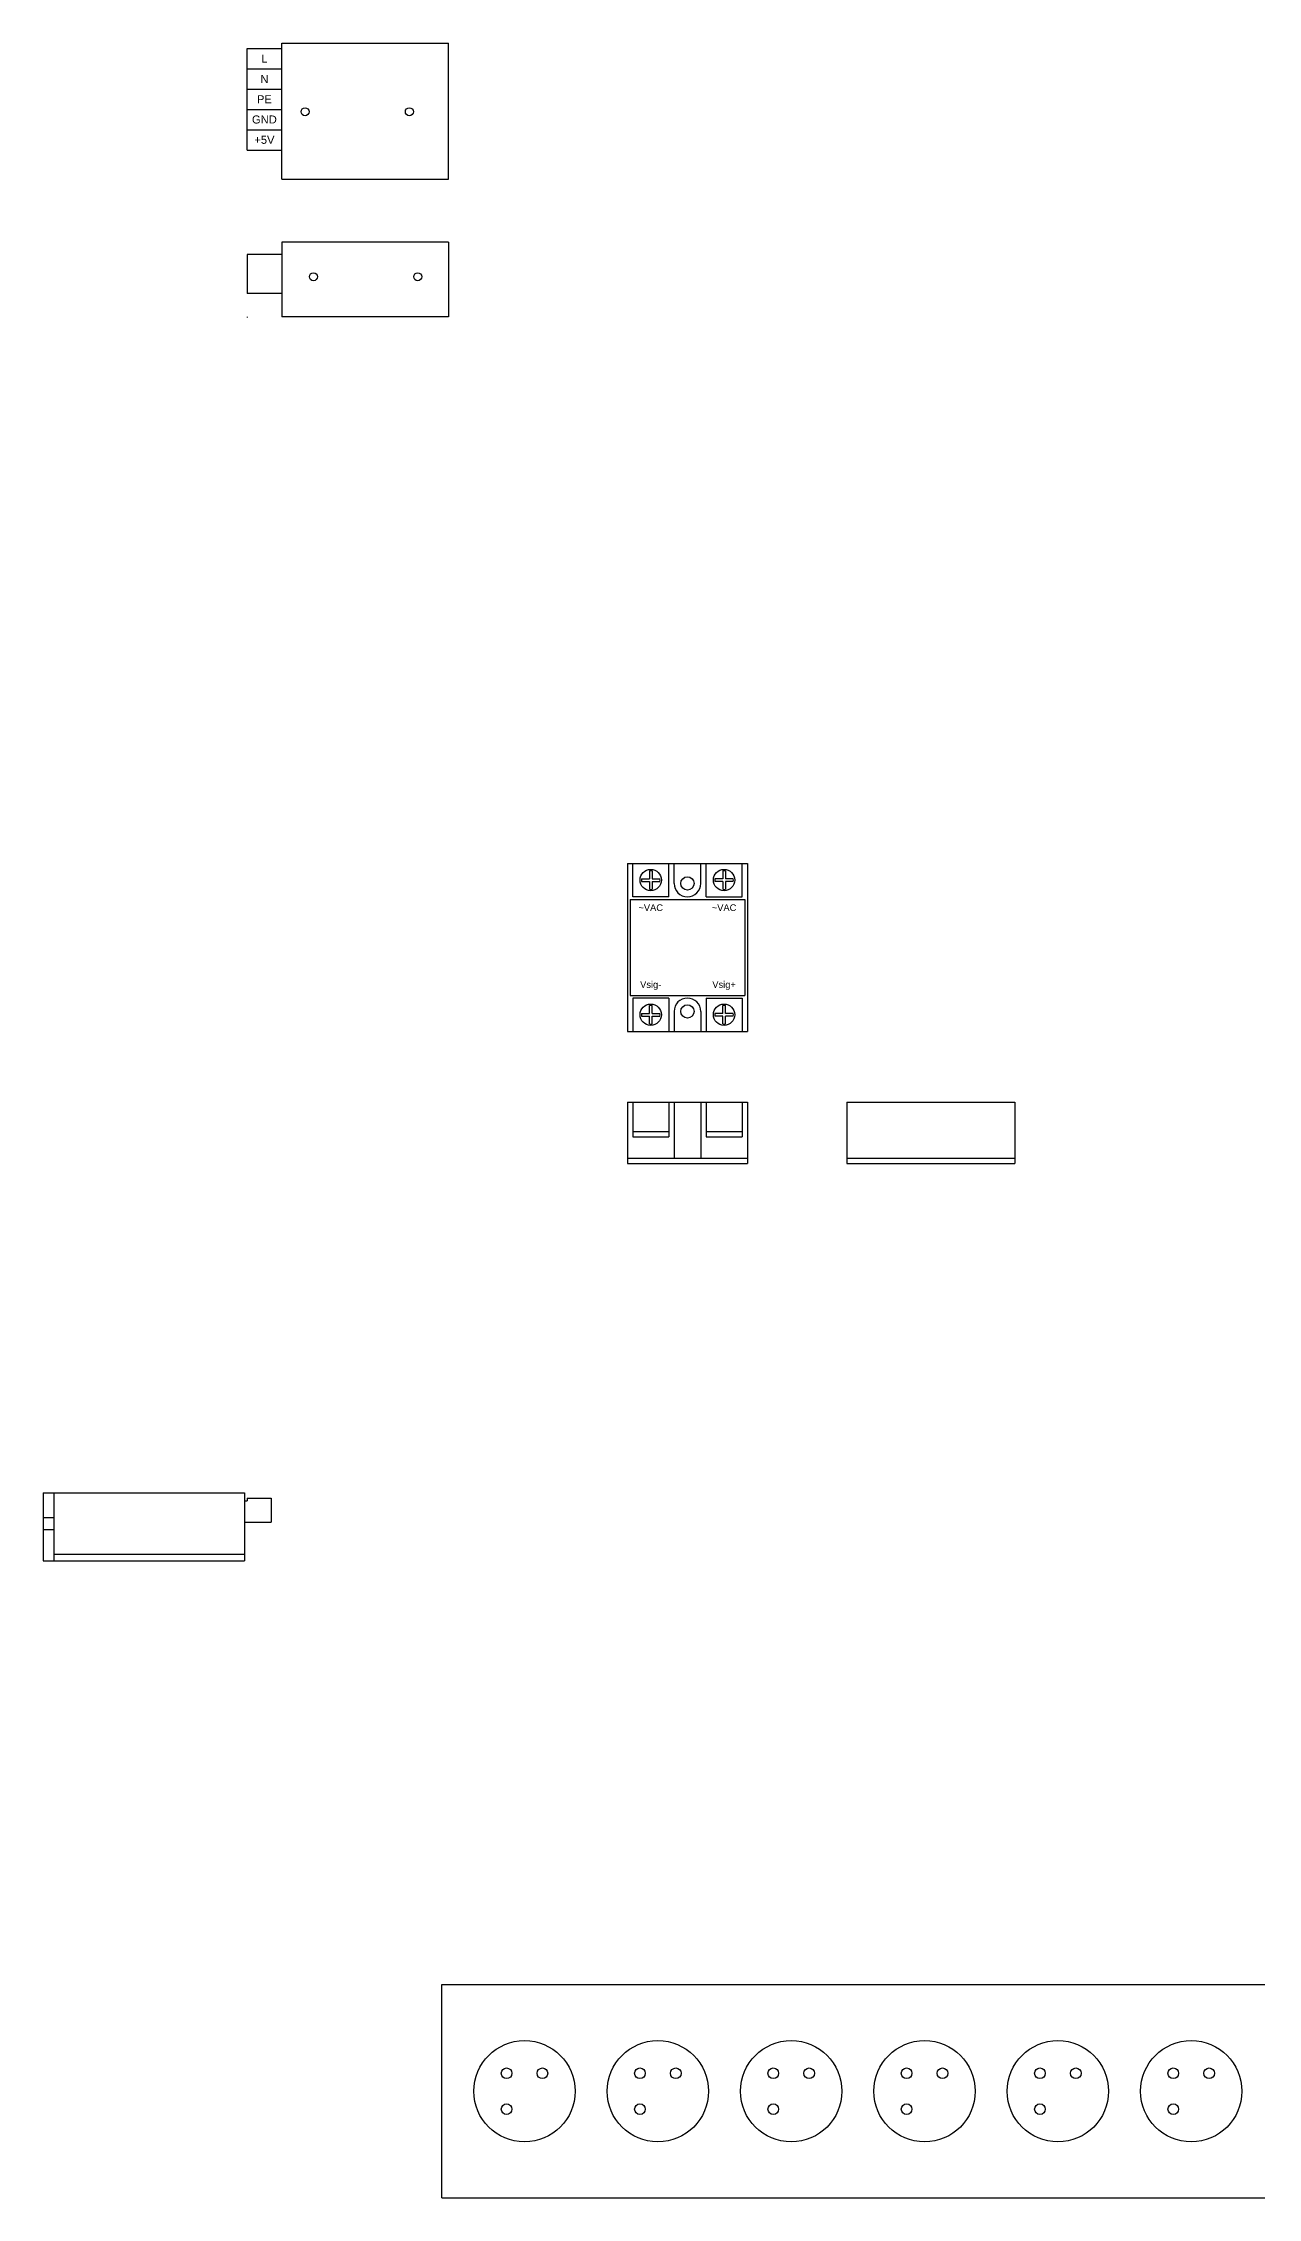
# Model space of a CAD drawing. Header units: millimetres. Extents: x 568 to 6362, y 128 to 2487.
# Drawn here: x 4899 to 5354, y 1533 to 2341 of the extents above; entities that cross this region are included whole.
import ezdxf

# ---------------------------------------------------------------- set-up
doc = ezdxf.new("R2010")
doc.units = ezdxf.units.MM

msp = doc.modelspace()

# ---------------------------------------------------------------- linework, layer by layer
at = {"color": 103}
for p, q in [((4975.049, 2301.347), (4975.049, 2339.447)), ((4975.049, 2339.447), (4988.049, 2339.447)), ((4988.049, 2290.447), (4988.049, 2341.447)), ((4988.049, 2341.447), (5050.549, 2341.447)), ((5050.549, 2290.447), (5050.549, 2341.447)), ((4975.049, 2331.827), (4988.049, 2331.827)), ((4975.049, 2324.207), (4988.049, 2324.207)), ((4975.049, 2316.587), (4988.049, 2316.587)), ((4975.049, 2308.967), (4988.049, 2308.967)), ((4975.049, 2301.347), (4988.049, 2301.347)), ((4988.049, 2290.447), (5050.549, 2290.447)), ((4988.049, 2266.747), (4988.049, 2238.747)), ((5050.549, 2266.747), (4988.049, 2266.747)), ((5050.549, 2266.747), (5050.549, 2238.747)), ((4975.049, 2262.188), (4975.049, 2247.576)), ((4988.049, 2262.188), (4975.049, 2262.188)), ((4988.049, 2247.576), (4975.049, 2247.576)), ((4975.049, 2238.747), (4975.049, 2238.547)), ((5050.549, 2238.747), (4988.049, 2238.747))]:
    msp.add_line(p, q, dxfattribs=at)
at = {"color": 30}
for p, q in [((5117.662, 2033.863), (5162.662, 2033.863)), ((5117.662, 2033.863), (5117.662, 1970.863)), ((5119.662, 2021.363), (5119.662, 2033.863)), ((5122.948, 2028.113), (5125.912, 2028.113)), ((5125.912, 2031.077), (5125.912, 2028.113)), ((5126.912, 2031.077), (5126.912, 2028.113)), ((5126.912, 2028.113), (5129.877, 2028.113)), ((5133.162, 2021.363), (5133.162, 2033.863)), ((5135.162, 2026.363), (5135.162, 2033.863)), ((5145.162, 2026.363), (5145.162, 2033.863)), ((5147.162, 2021.363), (5147.162, 2033.863)), ((5153.412, 2028.113), (5150.448, 2028.113)), ((5153.412, 2031.077), (5153.412, 2028.113)), ((5154.412, 2031.077), (5154.412, 2028.113)), ((5157.377, 2028.113), (5154.412, 2028.113)), ((5160.662, 2021.363), (5160.662, 2033.863)), ((5162.662, 2033.863), (5162.662, 1970.863)), ((5118.662, 2020.363), (5118.662, 1984.363)), ((5118.662, 2020.363), (5161.662, 2020.363)), ((5133.162, 2021.363), (5119.662, 2021.363)), ((5122.948, 2027.113), (5125.912, 2027.113)), ((5125.912, 2027.113), (5125.912, 2024.149)), ((5126.912, 2027.113), (5126.912, 2024.149)), ((5126.912, 2027.113), (5129.877, 2027.113)), ((5147.162, 2021.363), (5160.662, 2021.363)), ((5153.412, 2027.113), (5150.448, 2027.113)), ((5153.412, 2027.113), (5153.412, 2024.149)), ((5157.377, 2027.113), (5154.412, 2027.113)), ((5154.412, 2027.113), (5154.412, 2024.149)), ((5161.662, 2020.363), (5161.662, 1984.363)), ((5118.662, 1984.363), (5161.662, 1984.363)), ((5119.662, 1983.363), (5119.662, 1970.863)), ((5133.162, 1983.363), (5119.662, 1983.363)), ((5125.912, 1977.613), (5125.912, 1980.577)), ((5126.912, 1977.613), (5126.912, 1980.577)), ((5133.162, 1983.363), (5133.162, 1970.863)), ((5147.162, 1983.363), (5147.162, 1970.863)), ((5147.162, 1983.363), (5160.662, 1983.363)), ((5153.412, 1977.613), (5153.412, 1980.577)), ((5154.412, 1977.613), (5154.412, 1980.577)), ((5160.662, 1983.363), (5160.662, 1970.863)), ((5122.948, 1977.613), (5125.912, 1977.613)), ((5122.948, 1976.613), (5125.912, 1976.613)), ((5125.912, 1973.649), (5125.912, 1976.613)), ((5126.912, 1977.613), (5129.877, 1977.613)), ((5126.912, 1973.649), (5126.912, 1976.613)), ((5126.912, 1976.613), (5129.877, 1976.613)), ((5135.162, 1978.363), (5135.162, 1970.863)), ((5145.162, 1978.363), (5145.162, 1970.863)), ((5153.412, 1977.613), (5150.448, 1977.613)), ((5153.412, 1976.613), (5150.448, 1976.613)), ((5153.412, 1973.649), (5153.412, 1976.613)), ((5157.377, 1977.613), (5154.412, 1977.613)), ((5154.412, 1973.649), (5154.412, 1976.613)), ((5157.377, 1976.613), (5154.412, 1976.613)), ((5117.662, 1970.863), (5162.662, 1970.863)), ((5117.662, 1944.392), (5117.662, 1921.392)), ((5117.662, 1944.392), (5162.662, 1944.392)), ((5119.662, 1944.392), (5119.662, 1931.392)), ((5133.162, 1944.392), (5133.162, 1931.392)), ((5135.162, 1944.392), (5135.162, 1923.392)), ((5145.162, 1944.392), (5145.162, 1923.392)), ((5147.162, 1944.392), (5147.162, 1931.392)), ((5160.662, 1944.392), (5160.662, 1931.392)), ((5162.662, 1944.392), (5162.662, 1921.392)), ((5199.937, 1944.392), (5262.937, 1944.392)), ((5199.937, 1944.392), (5199.937, 1921.392)), ((5262.937, 1944.392), (5262.937, 1921.392)), ((5119.662, 1933.392), (5133.162, 1933.392)), ((5119.662, 1931.392), (5133.162, 1931.392)), ((5147.162, 1933.392), (5160.662, 1933.392)), ((5147.162, 1931.392), (5160.662, 1931.392)), ((5117.662, 1923.392), (5162.662, 1923.392)), ((5199.937, 1923.392), (5262.937, 1923.392)), ((5117.662, 1921.392), (5162.662, 1921.392)), ((5199.937, 1921.392), (5262.937, 1921.392))]:
    msp.add_line(p, q, dxfattribs=at)
at = {"color": 221}
for p, q in [((4898.572, 1797.797), (4974.072, 1797.797)), ((4898.572, 1797.797), (4898.572, 1772.297)), ((4902.572, 1797.797), (4902.572, 1772.297)), ((4974.072, 1797.797), (4974.072, 1772.297)), ((4974.072, 1794.797), (4975.072, 1794.797)), ((4975.072, 1795.797), (4984.072, 1795.797)), ((4975.072, 1795.797), (4975.072, 1794.797)), ((4984.072, 1795.797), (4984.072, 1786.797)), ((4898.572, 1788.547), (4902.572, 1788.547)), ((4974.072, 1786.797), (4984.072, 1786.797)), ((4898.572, 1784.047), (4902.572, 1784.047)), ((4898.572, 1772.297), (4974.072, 1772.297)), ((4902.572, 1774.797), (4974.072, 1774.797))]:
    msp.add_line(p, q, dxfattribs=at)
at = {"color": 52}
for p, q in [((5048.08, 1533.464), (5048.08, 1613.464)), ((5048.08, 1613.464), (5528.08, 1613.464)), ((5048.08, 1533.464), (5528.08, 1533.464))]:
    msp.add_line(p, q, dxfattribs=at)
at = {"color": 103}
for centre in [(4996.799, 2315.697), (5035.899, 2315.697), (4999.949, 2253.847), (5039.049, 2253.847)]:
    msp.add_circle(centre, 1.5, dxfattribs=at)
at = {"color": 30}
for centre, radius in [((5126.412, 2027.613), 4), ((5140.162, 2026.363), 2.5), ((5153.912, 2027.613), 4), ((5126.412, 1977.113), 4), ((5140.162, 1978.363), 2.5), ((5153.912, 1977.113), 4)]:
    msp.add_circle(centre, radius, dxfattribs=at)
at = {"color": 52}
for centre, radius in [((5079.08, 1573.464), 19), ((5129.08, 1573.464), 19), ((5179.08, 1573.464), 19), ((5229.08, 1573.464), 19), ((5279.08, 1573.464), 19), ((5329.08, 1573.464), 19), ((5072.362, 1580.181), 2), ((5085.797, 1580.181), 2), ((5122.362, 1580.181), 2), ((5135.797, 1580.181), 2), ((5172.362, 1580.181), 2), ((5185.797, 1580.181), 2), ((5222.362, 1580.181), 2), ((5235.797, 1580.181), 2), ((5272.362, 1580.181), 2), ((5285.797, 1580.181), 2), ((5322.362, 1580.181), 2), ((5335.797, 1580.181), 2), ((5072.362, 1566.746), 2), ((5122.362, 1566.746), 2), ((5172.362, 1566.746), 2), ((5222.362, 1566.746), 2), ((5272.362, 1566.746), 2), ((5322.362, 1566.746), 2)]:
    msp.add_circle(centre, radius, dxfattribs=at)
at = {"color": 30}
for centre, radius, start, end in [((5126.412, 2027.613), 3.5, 171.786789, 188.213211), ((5126.412, 2027.613), 3.5, 81.786789, 98.213211), ((5126.412, 2027.613), 3.5, 351.786789, 8.213211), ((5153.912, 2027.613), 3.5, 171.786789, 188.213211), ((5153.912, 2027.613), 3.5, 81.786789, 98.213211), ((5153.912, 2027.613), 3.5, 351.786789, 8.213211), ((5126.412, 2027.613), 3.5, 261.786789, 278.213211), ((5140.162, 2026.363), 5, 180, 0), ((5153.912, 2027.613), 3.5, 261.786789, 278.213211), ((5126.412, 1977.113), 3.5, 81.786789, 98.213211), ((5140.162, 1978.363), 5, 0, 180), ((5153.912, 1977.113), 3.5, 81.786789, 98.213211), ((5126.412, 1977.113), 3.5, 171.786789, 188.213211), ((5126.412, 1977.113), 3.5, 261.786789, 278.213211), ((5126.412, 1977.113), 3.5, 351.786789, 8.213211), ((5153.912, 1977.113), 3.5, 171.786789, 188.213211), ((5153.912, 1977.113), 3.5, 261.786789, 278.213211), ((5153.912, 1977.113), 3.5, 351.786789, 8.213211)]:
    msp.add_arc(centre, radius, start, end, dxfattribs=at)

# ---------------------------------------------------------------- texts
at = {"color": 103, "char_height": 3, "width": 13, "attachment_point": 5}
for s, insert in [('{\\fArial|b0|i0|c238|p0;L}', (4981.549, 2335.637)), ('{\\fArial|b0|i0|c238|p0;N}', (4981.549, 2328.017)), ('{\\fArial|b0|i0|c238|p0;PE}', (4981.549, 2320.397)), ('{\\fArial|b0|i0|c238|p0;GND}', (4981.549, 2312.777)), ('{\\fArial|b0|i0|c238|p0;+5V}', (4981.549, 2305.157))]:
    msp.add_mtext(s, dxfattribs=dict(at, insert=insert))
at = {"color": 30, "char_height": 2.5, "width": 13.5, "attachment_point": 5}
for s, insert in [('{\\fArial|b0|i0|c238|p0;~VAC}', (5126.412, 2017.238)), ('{\\fArial|b0|i0|c238|p0;~VAC}', (5153.912, 2017.238)), ('{\\fArial|b0|i0|c238|p0;Vsig-}', (5126.412, 1988.069)), ('{\\fArial|b0|i0|c238|p0;Vsig+}', (5153.912, 1988.069))]:
    msp.add_mtext(s, dxfattribs=dict(at, insert=insert))

doc.saveas('drawing.dxf')
